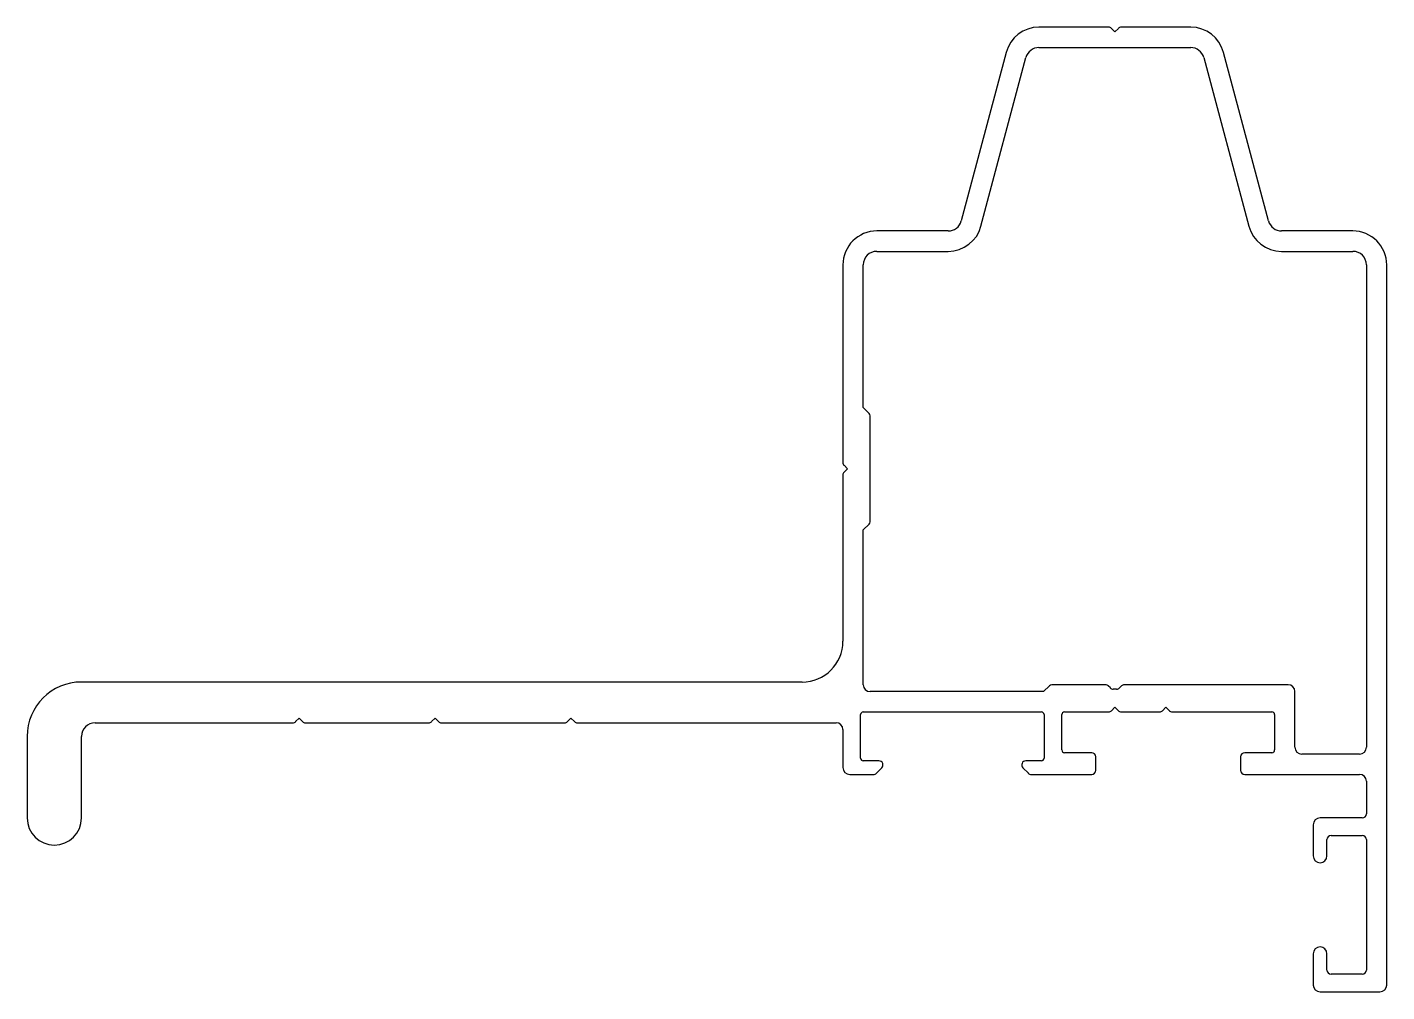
# Model space of a CAD drawing. Extents: x 4 to 104, y 2 to 73.
import ezdxf

# ---------------------------------------------------------------- set-up
doc = ezdxf.new("R2010")
doc.units = 0
doc.layers.get('0').update_dxf_attribs({"linetype": 'CONTINUOUS'})

msp = doc.modelspace()

# ---------------------------------------------------------------- linework, layer by layer
for p, q in [((83.91, 72.66, 7), (78.79, 72.66, 7)), ((84.37, 72.32, 7), (84.12, 72.57, 7)), ((84.63, 72.57, 7), (84.37, 72.32, 7)), ((89.95, 72.66, 7), (84.84, 72.66, 7)), ((78.79, 71.16, 7), (89.95, 71.16, 7)), ((76.38, 70.8, 7), (73.07, 58.4, 7)), ((74.52, 58.01, 7), (77.83, 70.42, 7)), ((90.92, 70.42, 7), (94.23, 58.01, 7)), ((95.68, 58.4, 7), (92.37, 70.8, 7)), ((72.11, 57.66, 7), (66.87, 57.66, 7)), ((101.87, 57.66, 7), (96.64, 57.66, 7)), ((66.87, 56.16, 7), (72.11, 56.16, 7)), ((96.64, 56.16, 7), (101.87, 56.16, 7)), ((64.37, 55.16, 7), (64.37, 40.62, 7)), ((65.87, 44.66, 7), (65.87, 55.16, 7)), ((102.87, 55.16, 7), (102.87, 19.66, 7)), ((104.37, 2.16, 7), (104.37, 55.16, 7)), ((66.3, 44.23, 7), (65.87, 44.66, 7)), ((66.37, 36.26, 7), (66.37, 44.06, 7)), ((64.46, 40.41, 7), (64.72, 40.16, 7)), ((64.72, 40.16, 7), (64.46, 39.91, 7)), ((64.37, 39.69, 7), (64.37, 27.46, 7)), ((65.87, 35.66, 7), (66.3, 36.09, 7)), ((65.87, 24.26, 7), (65.87, 35.66, 7)), ((61.37, 24.46, 7), (8.37, 24.46, 7)), ((79.56, 24.19, 7), (79.13, 23.76, 7)), ((83.68, 24.26, 7), (79.73, 24.26, 7)), ((84.04, 24.03, 7), (83.89, 24.18, 7)), ((84.86, 24.18, 7), (84.71, 24.03, 7)), ((97.12, 24.26, 7), (85.07, 24.26, 7)), ((79.13, 23.76, 7), (66.37, 23.76, 7)), ((84.5, 23.94, 7), (84.25, 23.94, 7)), ((97.62, 19.66, 7), (97.62, 23.76, 7)), ((65.67, 18.86, 7), (65.67, 22.06, 7)), ((65.87, 22.26, 7), (78.97, 22.26, 7)), ((79.17, 22.06, 7), (79.17, 18.86, 7)), ((80.47, 19.46, 7), (80.47, 22.06, 7)), ((80.67, 22.26, 7), (83.91, 22.26, 7)), ((84.12, 22.35, 7), (84.37, 22.6, 7)), ((84.37, 22.6, 7), (84.63, 22.35, 7)), ((84.84, 22.26, 7), (87.66, 22.26, 7)), ((87.87, 22.35, 7), (88.12, 22.6, 7)), ((88.12, 22.6, 7), (88.38, 22.35, 7)), ((88.59, 22.26, 7), (95.92, 22.26, 7)), ((96.12, 22.06, 7), (96.12, 19.46, 7)), ((9.37, 21.46, 7), (23.91, 21.46, 7)), ((24.12, 21.55, 7), (24.37, 21.8, 7)), ((24.37, 21.8, 7), (24.63, 21.55, 7)), ((24.84, 21.46, 7), (33.91, 21.46, 7)), ((34.12, 21.55, 7), (34.37, 21.8, 7)), ((34.37, 21.8, 7), (34.63, 21.55, 7)), ((34.84, 21.46, 7), (43.91, 21.46, 7)), ((44.12, 21.55, 7), (44.37, 21.8, 7)), ((44.37, 21.8, 7), (44.63, 21.55, 7)), ((44.84, 21.46, 7), (63.87, 21.46, 7)), ((4.37, 20.46, 7), (4.37, 14.46, 7)), ((8.37, 14.46, 7), (8.37, 20.46, 7)), ((64.37, 20.96, 7), (64.37, 18.16, 7)), ((82.67, 19.26, 7), (80.67, 19.26, 7)), ((95.92, 19.26, 7), (93.92, 19.26, 7)), ((102.37, 19.16, 7), (98.12, 19.16, 7)), ((67.02, 18.66, 7), (65.87, 18.66, 7)), ((66.84, 17.75, 7), (67.24, 18.15, 7)), ((77.61, 18.15, 7), (78.01, 17.75, 7)), ((78.97, 18.66, 7), (77.82, 18.66, 7)), ((82.97, 17.96, 7), (82.97, 18.96, 7)), ((93.62, 18.96, 7), (93.62, 17.96, 7)), ((64.87, 17.66, 7), (66.62, 17.66, 7)), ((78.22, 17.66, 7), (82.67, 17.66, 7)), ((93.92, 17.66, 7), (102.37, 17.66, 7)), ((102.87, 17.16, 7), (102.87, 14.76, 7)), ((102.57, 14.46, 7), (99.47, 14.46, 7)), ((98.97, 13.96, 7), (98.97, 11.66, 7)), ((100.27, 13.16, 7), (102.57, 13.16, 7)), ((99.97, 11.66, 7), (99.97, 12.86, 7)), ((102.87, 12.86, 7), (102.87, 3.26, 7)), ((98.97, 4.46, 7), (98.97, 2.16, 7)), ((99.97, 3.26, 7), (99.97, 4.46, 7)), ((102.57, 2.96, 7), (100.27, 2.96, 7)), ((99.47, 1.66, 7), (103.87, 1.66, 7))]:
    msp.add_line(p, q)
for centre, radius, start, end in [((78.79, 70.16, 7), 2.5, 90, 165.0683), ((83.91, 72.36, 7), 0.3, 45.0161, 90.0068), ((84.84, 72.36, 7), 0.3, 90, 134.9907), ((89.95, 70.16, 7), 2.5, 14.9312, 90), ((78.79, 70.16, 7), 1, 90, 165.0683), ((89.95, 70.16, 7), 1, 14.9312, 90), ((72.11, 58.66, 7), 1, 270.0011, 345.0694), ((72.11, 58.66, 7), 2.5, 270, 345.0683), ((96.64, 58.66, 7), 2.5, 194.9312, 270), ((96.64, 58.66, 7), 1, 194.9312, 270), ((66.87, 55.16, 7), 2.5, 90.0007, 180.0007), ((101.87, 55.16, 7), 2.5, 0, 90), ((66.87, 55.16, 7), 1, 90, 180), ((101.87, 55.16, 7), 1, 0, 90), ((66.12, 44.06, 7), 0.25, 359.9991, 45), ((64.67, 40.62, 7), 0.3, 180, 225), ((64.67, 39.69, 7), 0.3, 135.0011, 180.0011), ((66.12, 36.26, 7), 0.25, 315, 359.9991), ((61.37, 27.46, 7), 3, 270, 0), ((8.37, 20.46, 7), 4, 90, 180), ((66.37, 24.26, 7), 0.5, 180, 270), ((79.73, 24.01, 7), 0.25, 90, 135.0105), ((83.68, 23.96, 7), 0.3, 44.9879, 90), ((84.25, 24.24, 7), 0.3, 224.9879, 270), ((84.5, 24.24, 7), 0.3, 270, 315.0121), ((85.07, 23.96, 7), 0.3, 90, 135.0121), ((97.12, 23.76, 7), 0.5, 360, 90), ((65.87, 22.06, 7), 0.2, 90, 180), ((78.97, 22.06, 7), 0.2, 0, 90), ((80.67, 22.06, 7), 0.2, 90, 180), ((83.91, 22.56, 7), 0.3, 270, 314.9907), ((84.84, 22.56, 7), 0.3, 225.0093, 270), ((87.66, 22.56, 7), 0.3, 270, 314.9907), ((88.59, 22.56, 7), 0.3, 225.0093, 270), ((95.92, 22.06, 7), 0.2, 0, 90), ((9.37, 20.46, 7), 1, 90, 180), ((23.91, 21.76, 7), 0.3, 270, 315), ((24.84, 21.76, 7), 0.3, 225, 270), ((33.91, 21.76, 7), 0.3, 270, 315), ((34.84, 21.76, 7), 0.3, 224.9813, 270), ((43.91, 21.76, 7), 0.3, 270, 315.0187), ((44.84, 21.76, 7), 0.3, 224.9813, 270), ((63.87, 20.96, 7), 0.5, 360, 90), ((80.67, 19.46, 7), 0.2, 180, 270), ((82.67, 18.96, 7), 0.3, 0, 90), ((93.92, 18.96, 7), 0.3, 90, 180), ((95.92, 19.46, 7), 0.2, 270, 0), ((98.12, 19.66, 7), 0.5, 180, 270), ((102.37, 19.66, 7), 0.5, 270, 0), ((64.87, 18.16, 7), 0.5, 180, 270), ((65.87, 18.86, 7), 0.2, 180, 270), ((67.02, 18.36, 7), 0.3, 315.0064, 90), ((77.82, 18.36, 7), 0.3, 90, 224.9936), ((78.97, 18.86, 7), 0.2, 270, 0), ((66.62, 17.96, 7), 0.3, 270, 315.0064), ((78.22, 17.96, 7), 0.3, 224.9936, 270), ((82.67, 17.96, 7), 0.3, 270, 0), ((93.92, 17.96, 7), 0.3, 180, 270), ((102.37, 17.16, 7), 0.5, 360, 90), ((6.37, 14.46, 7), 2, 180, 0), ((99.47, 13.96, 7), 0.5, 90, 180), ((102.57, 14.76, 7), 0.3, 270, 0), ((100.27, 12.86, 7), 0.3, 90, 180), ((102.57, 12.86, 7), 0.3, 0, 90), ((99.47, 11.66, 7), 0.5, 180, 0), ((99.47, 4.46, 7), 0.5, 0, 180), ((100.27, 3.26, 7), 0.3, 180, 270), ((102.57, 3.26, 7), 0.3, 270, 0), ((99.47, 2.16, 7), 0.5, 180, 270), ((103.87, 2.16, 7), 0.5, 270, 0)]:
    msp.add_arc(centre, radius, start, end)

doc.saveas('drawing.dxf')
